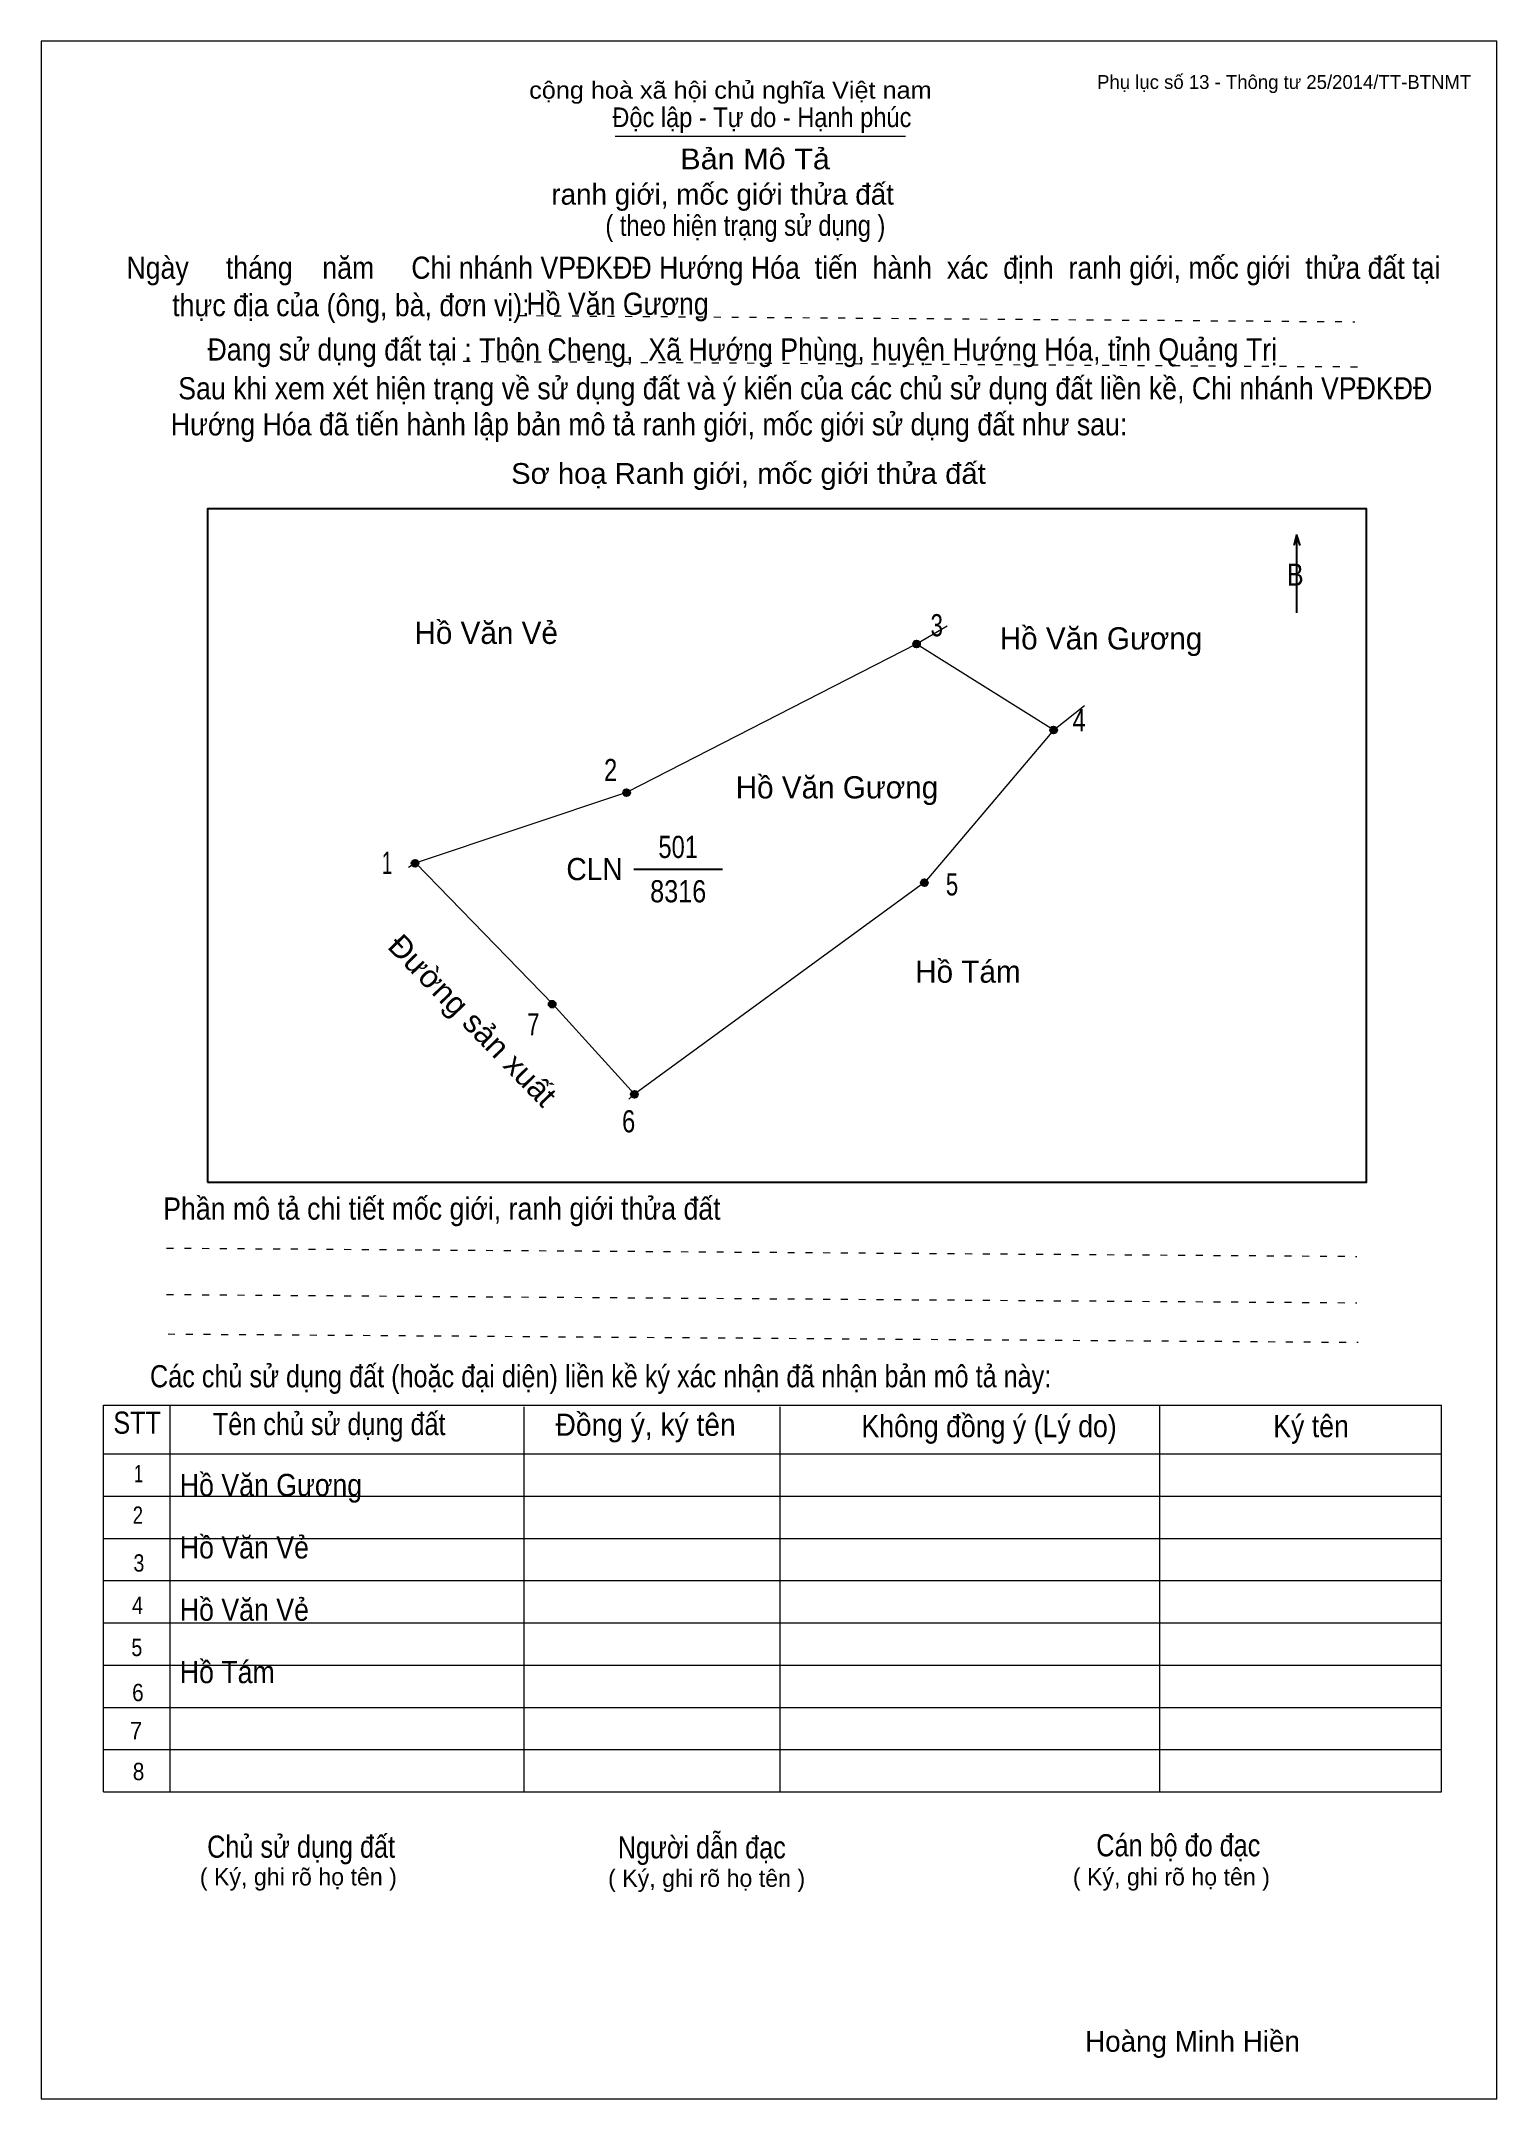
# Model space of a CAD drawing. Header units: centimetres. Extents: x 0 to 21, y 0 to 29.7.
import ezdxf
from ezdxf.enums import TextEntityAlignment as Align

# ---------------------------------------------------------------- set-up
doc = ezdxf.new("R2010")
doc.units = ezdxf.units.CM
doc.header["$LTSCALE"] = 0.13
doc.linetypes.add('DOTTED', pattern=[1.5, 0.3, -1.2])
for name, color, linetype, lineweight in [('1', 7, 'Continuous', 13), ('32', 7, 'Continuous', 25), ('33', 7, 'Continuous', 25), ('6', 7, 'Continuous', 13), ('62', 7, 'Continuous', 13)]:
    doc.layers.add(name, color=color, linetype=linetype, lineweight=lineweight)
doc.layers.add('34', color=7, linetype='Continuous')
doc.layers.add('63', color=7, linetype='Continuous')

msp = doc.modelspace()

# ---------------------------------------------------------------- hatches: boundary and pattern name
at = {"layer": '32'}
for points in [[(12.6783, 21, 1), (12.5783, 21, 1)], [(14.6565, 19.7565, 1), (14.5565, 19.7565, 1)], [(8.4957, 18.8522, 1), (8.3957, 18.8522, 1)], [(5.4435, 17.8348, 1), (5.3435, 17.8348, 1)], [(12.7913, 17.5522, 1), (12.6913, 17.5522, 1)], [(7.4217, 15.8, 1), (7.3217, 15.8, 1)], [(8.6087, 14.5, 1), (8.5087, 14.5, 1)]]:
    msp.add_hatch(color=256, dxfattribs=at).paths.add_polyline_path(points)

# ---------------------------------------------------------------- linework, layer by layer
at = {"layer": '1'}
msp.add_lwpolyline([(21, 0), (21, 29.7), (0, 29.7), (0, 0)], close=True, dxfattribs=at)
at = {"layer": '32'}
for centre in [(12.6283, 21), (14.6065, 19.7565), (8.4457, 18.8522), (5.3935, 17.8348), (12.7413, 17.5522), (7.3717, 15.8), (8.5587, 14.5)]:
    msp.add_circle(centre, 0.05, dxfattribs=at)
at = {"layer": '33'}
msp.add_line((8.55, 17.75), (9.83, 17.75), dxfattribs=at)
at = {"layer": '6'}
for p, q in [((12.63, 21), (13.07, 21.26)), ((14.61, 19.76), (15.05, 20.11)), ((5.3, 17.78), (5.4, 17.84)), ((8.48, 14.43), (8.56, 14.5))]:
    msp.add_line(p, q, dxfattribs=at)
for points in [[(5.4, 17.84), (8.45, 18.86), (12.63, 21), (14.61, 19.76)], [(14.61, 19.76), (12.75, 17.56), (8.56, 14.5)], [(5.4, 17.84), (7.38, 15.8), (8.56, 14.5)]]:
    msp.add_lwpolyline(points, dxfattribs=at)
at = {"layer": '62'}
for p, q in [((8.28, 28.33), (12.47, 28.33)), ((0.9, 10.01), (20.2, 10.01)), ((0.9, 4.43), (0.9, 10.01)), ((1.86, 4.43), (1.86, 10.01)), ((6.97, 4.43), (6.97, 9.99)), ((10.66, 4.43), (10.66, 9.99)), ((16.14, 4.43), (16.14, 10.01)), ((20.2, 4.43), (20.2, 10.01)), ((0.9, 9.31), (20.2, 9.31)), ((0.9, 8.7), (20.2, 8.7)), ((0.9, 8.09), (20.2, 8.09)), ((0.9, 7.48), (20.2, 7.48)), ((0.9, 6.87), (20.2, 6.87)), ((0.9, 6.26), (20.2, 6.26)), ((0.9, 5.65), (20.2, 5.65)), ((0.9, 5.04), (20.2, 5.04)), ((0.9, 4.43), (20.2, 4.43))]:
    msp.add_line(p, q, dxfattribs=at)
at = {"layer": '62', "linetype": 'DOTTED'}
for p, q in [((6.89, 25.74), (18.95, 25.65)), ((6.09, 25.08), (19.04, 25)), ((1.81, 12.28), (18.98, 12.16)), ((1.81, 11.61), (18.98, 11.49)), ((1.83, 11.04), (19, 10.92))]:
    msp.add_line(p, q, dxfattribs=at)
at = {"layer": '62', "lineweight": 25}
for p, q in [((18.11, 22.58), (18.11, 21.45)), ((18.11, 22.57), (18.07, 22.42)), ((18.11, 22.57), (18.16, 22.42))]:
    msp.add_line(p, q, dxfattribs=at)
msp.add_lwpolyline([(2.4, 13.23), (19.12, 13.23), (19.12, 22.95), (2.4, 22.95)], close=True, dxfattribs=at)

# ---------------------------------------------------------------- texts
at = {"layer": '32'}
for s, width, p in [('3', 0.75, (12.92, 21.11)), ('4', 0.8, (14.975, 19.74)), ('2', 0.8, (8.215, 19.02)), ('1', 0.65, (4.99, 17.68)), ('5', 0.75, (13.14, 17.37)), ('7', 0.75, (7.1, 15.35)), ('6', 0.8, (8.475, 13.95))]:
    msp.add_text(s, height=0.32, dxfattribs=dict(at, width=width)).set_placement(p, align=Align.CENTER)
at = {"layer": '33'}
for s, p in [('Hồ Văn Vẻ', (6.42, 21)), ('Hồ Văn Gương', (15.29, 20.92)), ('Hồ Văn Gương', (11.48, 18.77)), ('Hồ Tám', (13.37, 16.11))]:
    msp.add_text(s, height=0.32, dxfattribs=at).set_placement(p, align=Align.CENTER)
for s, width, p in [('501', 0.8, (9.19, 17.91)), ('8316', 0.85, (9.19, 17.27))]:
    msp.add_text(s, height=0.32, dxfattribs=dict(at, width=width)).set_placement(p, align=Align.CENTER)
at = {"layer": '33', "width": 0.95}
msp.add_text('CLN', height=0.32, dxfattribs=at).set_placement((8.39, 17.59), align=Align.RIGHT)
at = {"layer": '33', "width": 1.05}
msp.add_text('Đường sản xuất', height=0.3199, rotation=314.119, dxfattribs=at).set_placement((6.1081, 15.4564), align=Align.CENTER)
at = {"layer": '34', "width": 0.9}
for s, p in [('Hồ Văn Gương', (7, 25.75)), ('Hồ Văn Gương', (2, 8.7)), ('Hồ Văn Vẻ', (2, 7.8)), ('Hồ Văn Vẻ', (2, 6.9)), ('Hồ Tám', (2, 6))]:
    msp.add_text(s, height=0.32, dxfattribs=at).set_placement(p)
at = {"layer": '62'}
for s, height, width, p in [('cộng hoà xã hội chủ nghĩa Việt nam', 0.2474, 1.1, (7.04, 28.87)), ('Độc lập - Tự do - Hạnh phúc', 0.2828, 0.9, (8.24, 28.46)), ('Bản Mô Tả', 0.3, 1.1, (9.22, 27.85)), ('( theo hiện trạng sử dụng )', 0.3, 0.85, (8.14, 26.89)), ('Ngày     tháng    năm     Chi nhánh VPĐKĐĐ Hướng Hóa  tiến  hành  xác  định  ranh giới, mốc giới  thửa đất tại ', 0.32, 0.9, (1.23, 26.27)), ('thực địa của (ông, bà, đơn vị): ', 0.32, 0.9, (1.89, 25.73)), ('Đang sử dụng đất tại : Thôn Cheng,  Xã Hướng Phùng, huyện Hướng Hóa, tỉnh Quảng Trị', 0.32, 0.9, (2.4, 25.09)), (' Sau khi xem xét hiện trạng về sử dụng đất và ý kiến của các chủ sử dụng đất liền kề, Chi nhánh VPĐKĐĐ ', 0.32, 0.9, (1.87, 24.53)), ('Hướng Hóa đã tiến hành lập bản mô tả ranh giới, mốc giới sử dụng đất như sau:', 0.32, 0.9, (1.87, 24.01)), ('Sơ hoạ Ranh giới, mốc giới thửa đất', 0.3, 1.05, (6.78, 23.31)), ('B', 0.32, 0.85, (17.97, 21.84)), ('Phần mô tả chi tiết mốc giới, ranh giới thửa đất ', 0.32, 0.9, (1.76, 12.69)), ('Các chủ sử dụng đất (hoặc đại diện) liền kề ký xác nhận đã nhận bản mô tả này:', 0.32, 0.85, (1.57, 10.27))]:
    msp.add_text(s, height=height, dxfattribs=dict(at, width=width)).set_placement(p)
msp.add_text('ranh giới, mốc giới thửa đất', height=0.3, dxfattribs=at).set_placement((7.36, 27.34))
for s, height, width, p in [('STT', 0.32, 0.85, (1.385, 9.6)), ('Tên chủ sử dụng đất', 0.32, 0.85, (4.155, 9.58)), ('Đồng ý, ký tên', 0.32, 0.95, (8.72, 9.57)), ('Không đồng ý (Lý do)', 0.32, 0.9, (13.675, 9.55)), ('Ký tên', 0.32, 0.9, (18.32, 9.55)), ('1', 0.25, 0.7, (1.405, 8.9)), ('2', 0.25, 0.8, (1.395, 8.3)), ('3', 0.25, 0.85, (1.41, 7.61)), ('4', 0.25, 0.85, (1.39, 7)), ('5', 0.25, 0.85, (1.38, 6.39)), ('6', 0.25, 0.9, (1.395, 5.74)), ('7', 0.25, 0.95, (1.37, 5.19)), ('8', 0.25, 0.9, (1.405, 4.6)), ('Người dẫn đạc', 0.32, 0.85, (9.53, 3.47)), ('Chủ sử dụng đất', 0.32, 0.85, (3.75, 3.48)), ('Cán bộ đo đạc', 0.32, 0.85, (16.405, 3.5))]:
    msp.add_text(s, height=height, dxfattribs=dict(at, width=width)).set_placement(p, align=Align.CENTER)
for p in [(3.71, 3.08), (9.6, 3.06), (16.305, 3.08)]:
    msp.add_text('( Ký, ghi rõ họ tên )', height=0.25, dxfattribs=at).set_placement(p, align=Align.CENTER)
at = {"layer": '63'}
msp.add_text('Phụ lục số 13 - Thông tư 25/2014/TT-BTNMT', height=0.2, dxfattribs=at).set_placement((20.63, 29.01), align=Align.RIGHT)
msp.add_text('Hoàng Minh Hiền', height=0.3, dxfattribs=at).set_placement((16.61, 0.68), align=Align.CENTER)

doc.saveas('drawing.dxf')
